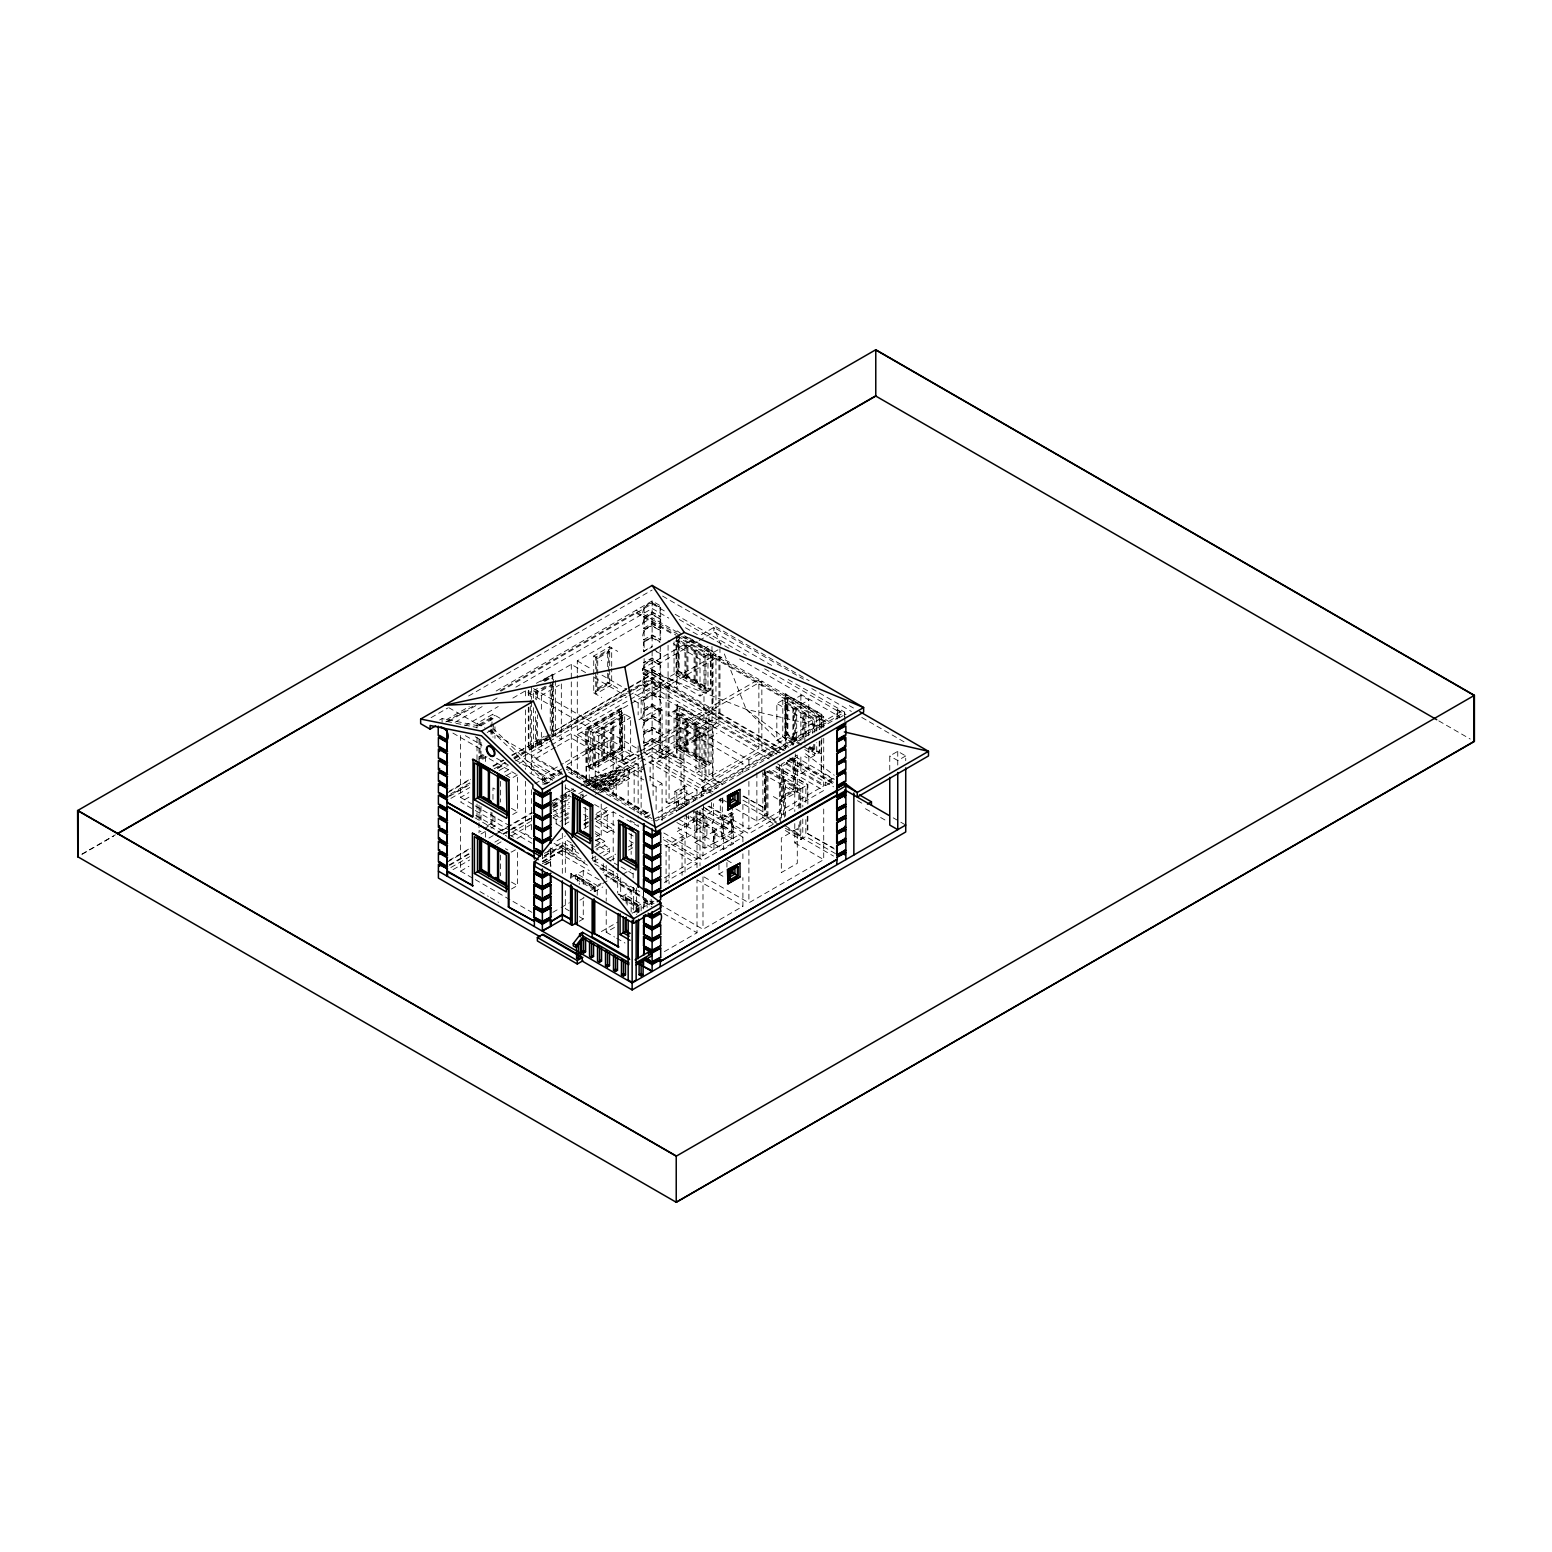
<?xml version="1.0" encoding="UTF-8"?>
<svg xmlns="http://www.w3.org/2000/svg" width="1552" height="1552" viewBox="0 0 1552 1552"><rect width="100%" height="100%" fill="white"/><g stroke="black" fill="none" stroke-linecap="round" stroke-linejoin="round"><path stroke-width="0.75" stroke-dasharray="5 3.75" d="M587.471 865.162L562.309 850.515L562.309 845.918L572.203 851.621L572.785 846.461M643.537 892.807L643.537 897.405L604.271 874.048M633.973 700.534L638.144 702.94L666.08 686.818L666.08 802.015L684.044 791.656L684.044 743.466L701.989 732.893L701.989 781.277L704.996 783.003L761.857 750.179L772.178 756.134M684.044 743.466L687.032 745.193L704.996 734.62M81.79 854.221L115.391 834.821M82.198 854.221L113.684 836.043M431.068 717.664L447.752 708.022M468.607 695.994L652.112 590.032M439.604 720.012L442.087 718.576L481.799 726.53M446.258 719.837L469.228 706.587M496.155 691.028L652.112 600.993L662.588 607.026M643.537 607.608L652.112 602.642L660.686 607.608L660.686 616.823L652.112 612.555C638.493 626.93 640.685 602.409 652.112 603.34L660.686 607.608M445.773 721.952L472.972 706.257M500.171 690.543L636.145 612.051L675.683 634.865M448.761 721.273L475.824 705.656M500.811 691.222L652.112 603.864L664.625 611.081M455.066 722.243L482.323 706.509M492.799 700.456L499.084 696.829M515.865 687.148L652.112 608.481L668.776 618.103M643.537 616.823L652.112 611.857L660.686 616.823M643.537 619.073L652.112 614.126L660.686 619.073L660.686 628.288L652.112 624.02C638.493 638.396 640.685 613.874 652.112 614.805L660.686 619.073M536.274 683.307L552.842 674.422L552.842 732.04L627.144 688.448M540.872 681.347L552.842 674.422M464.727 725.87L498.211 706.548M512.858 698.09L525.41 690.853L607.22 738.073L607.22 758.812M543.355 680.474L571.291 664.353L585.919 672.792M577.286 672.811L577.286 660.9L652.112 617.696L676.827 631.955M544.267 680.998L550.242 677.545L553.346 679.33L553.346 734.62M544.849 681.347L550.844 677.894M477.007 728.004L477.007 723.387L492.973 714.172L500.966 718.789M533.384 698.051L533.384 690.853L537.38 688.545M593.737 674.422L593.737 655.992L609.703 646.777L617.696 651.394M643.537 628.288L652.112 623.341L660.686 628.288M479.005 724.551L494.972 715.317M545.353 686.236L535.382 691.998L535.382 699.234M480.014 725.114L491.984 718.207L491.984 727.422M546.362 686.818L536.371 692.58L536.371 699.816M643.537 630.597L652.112 625.631L660.686 630.597L660.686 639.812L652.112 635.544C638.493 649.919 640.685 625.398 652.112 626.329L660.686 630.597M481.004 725.696L492.973 718.789L492.973 714.172M553.346 683.928L537.38 693.143L537.38 700.398M533.384 690.853L541.357 695.451L559.321 685.092M643.537 639.812L652.112 634.865L660.686 639.812M487.192 732.486L493.478 728.858L493.478 724.26M652.112 600.993L652.112 647.068L643.537 651.336L643.537 642.121L652.112 637.154L660.686 642.121M643.537 642.121L652.112 637.853L660.085 642.45M677.157 630.888L682.55 634.69M643.537 651.336L652.112 646.369M707.984 654.556L707.984 691.416L676.051 672.986L676.051 640.724L677.06 640.161L704.996 656.283L704.996 688.545L677.06 672.404M660.085 651.685L660.686 644.41M483.002 754.505L479.005 756.794L481.004 757.958L481.004 739.528M617.696 688.254L607.705 682.492L595.735 689.398L597.733 690.562L597.733 658.3L609.703 651.394L607.705 650.23L607.705 670.968M483.991 755.067L480.014 757.376L480.014 738.946M660.686 662.859L652.112 657.893L643.537 662.859L652.112 658.591L660.686 662.859L660.686 653.625L653.838 649.667M656.108 651.685L660.686 653.625M479.005 759.103L485 755.649M593.737 676.73L593.737 692.871L609.703 683.637L609.703 646.777M643.537 665.148L652.112 660.201L660.686 665.148L660.686 674.363L652.112 670.115C638.493 684.471 640.685 659.949 652.112 660.9L660.686 665.148M481.508 758.812L485.485 756.503L517.417 774.952L517.417 811.812L511.442 815.266M486.998 756.794L479.005 761.411L479.005 738.364M690.815 640.724L642.625 668.563L642.625 673.161L780.734 752.895M701.291 634.69L713.862 627.435L803.47 679.155M642.625 673.161L697.1 641.713M699.195 640.51L713.862 632.033L772.217 665.711M643.537 674.363L652.112 669.416L668.078 678.631L668.078 751.323L700.01 769.753L711.068 763.371L711.068 726.511L679.155 708.061L668.078 714.463L700.01 732.893L700.01 769.753M643.537 676.672L652.112 671.725L660.686 676.672L660.686 685.887L652.112 681.638C638.493 695.994 640.685 671.473 652.112 672.404L660.686 676.672M449.071 791.248L469.926 779.22M492.857 765.97L503.275 759.956M511.617 755.145L528.902 745.852M530.299 705.888L530.299 744.359L544.267 736.288M629.22 687.245L652.112 674.034M447.577 792.8L470.508 779.57M493.458 766.319L503.876 760.305M512.218 755.494L530.881 744.708M549.35 734.62L535.382 742.69L537.38 743.835L537.38 714.871M528.301 747.812L546.847 737.801M450.778 793.829L469.752 782.887M494.157 768.803L505.37 762.323M513.77 757.473L652.112 677.603L779.24 750.993M446.976 797.068L470.004 783.779M497.222 768.065L505.583 763.235M513.964 758.385L547.449 739.062M549.544 737.84L626.989 693.143M629.084 691.92L660.085 674.034M707.984 646.369L703.987 648.678L703.987 717.8L711.98 722.417L719.953 717.8L719.953 648.678M449.673 796.215L468.452 785.37M497.668 768.492L506.01 763.681M514.372 758.85L631.237 691.377M633.332 690.174L652.112 679.33L779.783 753.03M551.348 738.073L535.382 747.288L535.382 711.223M643.537 685.887L652.112 680.94L660.686 685.887M450.875 798.388L469.752 787.504M499.084 770.549L507.465 765.718M515.865 760.868L547.293 742.71M549.408 741.507L626.95 696.732M629.045 695.509L652.112 682.201L776.892 754.253M643.537 688.196L652.112 683.249L660.686 688.196L660.686 697.411L652.112 693.143C638.493 707.518 640.685 682.996 652.112 683.928L660.686 688.196M460.556 735.435L460.556 797.418L468.917 792.587M504.478 772.042L510.763 768.415M519.125 763.584L525.41 759.976L556.295 777.804M549.35 746.143L531.385 756.522L562.6 774.526M551.348 744.999L571.291 733.475L638.144 772.062L644.138 768.609L577.286 730.022L577.286 675.198M577.286 730.022L652.112 686.818L715.957 723.678L715.957 654.556L685.072 636.708M668.078 645.341L668.078 677.603L679.155 671.201L711.068 689.631L711.068 652.771L700.01 659.173L668.078 640.724M684.529 635.835L713.066 651.627L713.066 709.225M660.085 683.249L668.078 678.631M717.955 649.842L711.98 653.295L679.155 634.341M657.602 685.383L647.63 691.125L642.14 687.963M622.177 708.119L586.268 728.858L586.268 781.859L585.667 728.509L621.576 707.79L622.177 761.12L621.576 707.79M468.917 797.185L460.556 802.015L473.147 809.29M506.573 775.457L512.858 771.829M555.325 747.288L531.385 761.12L556.353 775.534M557.323 746.143L571.291 738.073L643.692 779.88M577.286 777.533L577.286 734.62L715.957 654.556M587.665 729.673L619.578 711.243L630.655 717.625L630.655 754.505L598.742 772.935L587.665 766.533L587.665 729.673L598.742 736.055L630.655 717.625M643.537 697.411L652.112 692.464L660.686 697.411M683.035 762.265L680.048 764.011L680.048 715.608L683.035 713.881L683.035 762.265L669.067 754.214L669.067 685.092L718.964 656.283L758.87 679.33L758.87 748.452L708.973 777.242L699.001 771.48L696.014 773.226L696.014 724.823L699.001 723.096L699.001 771.48M644.138 700.068L652.112 695.451C663.538 694.52 665.73 719.042 652.112 704.666C636.281 723.465 645.981 682.22 644.138 709.283M517.417 774.952L511.442 778.406L505.448 774.952M718.964 658.591L721.447 657.156M561.32 683.928L561.32 739.237L550.844 733.184L652.112 674.713L677.157 688.487L677.157 635.68M643.537 708.934L652.112 703.987L662.083 709.846L662.083 758.249L659.096 756.522L659.096 708.119L635.35 721.835M643.537 711.243L652.112 706.276L660.686 711.243L660.686 720.458L652.112 716.19C638.493 730.565 640.685 706.044 652.112 706.975L660.686 711.243M515.089 759.782L542.366 775.515L563.279 763.448M565.374 762.226L607.22 738.073M567.353 764.554L610.208 739.8L639.133 756.503M643.537 720.458L662.083 709.846M534.877 783.741L544.849 777.979L493.478 728.858M542.366 780.132L563.822 767.736M543.258 780.656L560.02 770.975M643.537 722.766L652.112 717.8L660.686 722.766L660.686 731.981L652.112 727.713C638.493 742.089 640.685 717.567 652.112 718.498L660.686 722.766M677.157 704.608L677.157 757.609L660.085 748.452L676.556 757.958L677.157 704.608L713.066 725.347L713.066 778.347L723.251 784.226M703.987 689.127L705.985 687.963L678.049 671.841L678.049 639.579L705.985 655.701L705.985 692.58L674.053 674.15L674.053 641.888M542.366 783.003L564.365 770.316M562.309 773.226L542.366 784.73L542.366 775.515M544.364 784.323L550.941 781.199L545.8 784.167M668.078 677.603L700.01 696.033L711.068 689.631M643.537 731.981L652.112 727.015L660.686 731.981M587.665 766.533L619.578 748.103L630.655 754.505M660.085 752.371L668.078 747.754L652.112 738.539L643.537 743.505L643.537 734.271L652.112 729.324L660.686 734.271L660.686 743.505L652.112 739.237L644.138 743.835M486.998 825.916L490.975 823.627L494.972 825.916L490.975 828.225M483.991 828.807L491.984 824.19L491.984 812.685M677.06 719.643L685.033 715.045M481.004 833.987L488.977 829.389M660.686 734.271L652.112 730.022L643.537 734.271M643.537 745.794L652.112 740.847L660.686 745.794L660.085 753.05L652.112 748.452L644.138 753.05M644.313 745.464L705.985 709.846L705.985 778.968L701.989 781.277M669.067 685.092L708.973 708.119L758.87 679.33M644.138 746.143L652.112 741.546L660.686 745.794M583.261 781.859L591.254 777.242L596.046 780.016L596.046 775.864L600.837 778.638L600.837 774.487L605.61 777.242L605.61 773.109L610.402 775.864L610.402 771.713L615.193 774.487L615.193 770.335L619.985 773.109L619.985 768.958L624.777 771.713L624.777 768.027L629.569 770.801L609.606 782.324L604.814 779.55L604.814 783.236L600.023 780.481L600.023 784.614L595.25 781.859M449.052 860.39L469.752 848.44M498.735 831.697L531.851 812.588M552.551 800.638L562.891 794.663M564.967 793.46L573.251 788.688M584.076 782.771L596.046 775.864M621.576 760.771L637.542 751.556M447.577 861.923L470.353 848.789M488.977 838.022L493.109 835.636M495.185 834.433L505.545 828.458M507.601 827.274L532.452 812.938M553.152 800.987L559.36 797.398M561.417 796.195L573.852 789.037M622.177 761.12L642.14 749.597M641.131 750.761L681.037 727.713L742.904 763.429L742.904 772.954M687.032 745.193L687.032 724.26L761.857 681.056L823.724 716.772L823.724 728.683M548.554 804.673L558.526 798.911M560.524 797.747L566.499 794.294L571.291 797.068M580.875 786.01L600.837 774.487M551.348 804.44L559.321 799.823M561.32 798.679L569.293 794.061M575.288 790.608L571.291 792.917L571.291 788.765L576.083 791.539M585.667 784.614L605.61 773.109M449.052 864.988L469.752 853.037M502.867 833.928L532.375 816.895M552.551 805.236L569.099 795.691M585.667 786.127L711.98 713.202M449.653 865.337L470.353 853.387M503.469 834.278L509.677 830.689M511.753 829.486L532.452 817.535M553.152 805.585L563.492 799.61M586.268 786.476L637.93 756.639M552.531 806.516L562.522 800.754M588.848 785.545L615.193 770.335M553.346 807.428L559.321 803.975M561.32 802.83L569.293 798.213M591.642 785.312L619.985 768.958M450.875 867.51L469.752 856.626M494.894 842.096L499.084 839.671M511.675 832.415L530.532 821.532M553.598 808.204L561.979 803.373M564.074 802.151L568.265 799.746M578.741 793.693L582.931 791.268M593.427 785.215L643.731 756.173M645.826 754.951L652.112 751.323L716.83 788.688M590.458 787.388L610.402 775.864M604.814 779.55L624.777 768.027M592.845 787.388L615.193 774.487M593.64 787.853L629.569 767.115L629.569 778.638L609.606 790.162L604.814 787.388L604.814 791.539L624.777 780.016L624.777 775.864L629.569 778.638M453.029 869.624L469.732 859.963M496.873 844.288L501.044 841.882M511.5 835.849L532.375 823.802M553.269 811.735L569.293 802.365M595.037 787.621L711.98 720.109L773.924 755.882M560.117 809.038L568.11 804.44M592.457 790.375L624.777 771.713M586.869 794.993L580.875 798.446L580.875 794.294L585.667 797.068M595.25 790.162L615.193 778.638L619.985 781.393L619.985 777.242L624.777 780.016M677.157 743.777L678.554 745.29M553.346 815.731L559.321 812.278M561.32 811.114L569.293 806.516M597.636 790.162L629.569 771.713M560.117 813.19L568.11 808.592M600.43 789.929L624.777 775.864M460.556 818.699L460.556 871.138L468.917 866.307M517.029 838.526L525.41 833.696L531.579 837.265M553.346 817.574L559.321 814.121M561.32 812.957L569.293 808.359M600.139 790.55L639.637 767.755M641.713 766.552L652.112 760.538L708.682 793.208M659.096 756.522L715.957 723.678M595.25 794.294L615.193 782.771L615.193 778.638M600.023 792.917L619.985 781.393M662.083 758.249L666.08 755.94M669.067 754.214L718.964 725.405L758.87 748.452M552.939 817.807L556.14 819.65L562.115 816.197M564.113 815.033L568.11 812.724M666.08 802.015L669.067 803.742L669.067 755.358L653.101 764.573L653.101 796.021M564.909 815.964L568.905 813.655M556.14 819.65L556.14 823.802L562.115 820.329M564.113 819.184L568.11 816.876M564.909 820.116L568.905 817.807M515.419 849.836L511.442 852.126L505.448 848.672M708.973 738.073L716.966 733.475M785.312 749.306L785.312 694.016L821.823 714.405L821.823 726.414M564.909 824.248L568.905 821.959M788.804 747.288L776.834 740.382L776.834 703.522L787.892 697.12L819.825 715.55L819.825 729.382M584.037 820.581L588.208 818.176M596.531 813.364L606.948 807.35M808.747 735.784L808.844 700.01L800.871 695.393L792.897 700.01L792.897 745.29M583.63 824.267L587.704 821.92M595.832 817.225L610.091 808.999M584.464 824.015L588.46 821.726M557.013 840.796L565.374 835.965M584.212 825.101L592.573 820.271M594.668 819.049L607.22 811.812L607.22 832.551L613.195 829.098L595.25 818.719M584.056 828.632L588.46 825.858M596.55 821.435L613.195 811.812L641.131 827.934M651.976 784.652L656.108 787.039L662.083 783.585L662.083 821.726M548.341 850.399L562.309 842.348L576.937 850.787M800.871 704.608L808.844 700.01M544.364 853.29L550.941 850.166L550.941 859.401L544.073 863.358M547.507 852.164L550.941 850.166M544.364 855.598L562.309 845.219L572.785 851.272M544.364 856.277L562.309 845.918M542.366 858.469L562.309 846.946L579.032 856.588M542.366 861.341L562.309 849.836L587.49 864.367M562.309 850.515L542.366 862.039L542.366 855.133M542.793 861.903L562.309 850.632M542.366 863.649L550.941 859.401M544.364 864.813L550.339 861.341L550.941 866.307M545.8 864.658L550.941 861.69M596.046 836.703L600.023 834.394L600.023 838.546L604.814 841.3L604.814 845.452L596.841 850.069M674.868 791.404L684.839 785.642L686.838 786.806L686.838 805.236L676.866 810.998L674.868 809.834L674.868 791.404L676.866 792.568L686.838 786.806M511.442 889.005L517.417 885.552L517.417 850.981M595.25 840.621L601.225 837.149L601.225 800.289M708.973 774.952L716.966 770.335M596.046 840.835L600.023 838.546M644.138 814.684L650.113 811.23M776.834 740.382L787.892 733.999L799.881 740.905M819.825 715.55L808.747 721.952L776.834 703.522M785.312 694.016L821.823 714.405M596.046 844.986L600.023 842.678L600.023 846.829L609.606 852.358L609.606 848.226L604.814 845.452M645.128 817.574L649.124 815.266M669.067 803.742L681.037 796.836L691.358 802.791M594.843 847.062L604.814 841.3M658.242 812.317L697.003 789.929L697.003 799.455M643.207 751.944L702.998 786.457L742.904 763.429M687.032 724.26L748.898 759.976L823.724 716.772M686.624 805.352L678.651 800.754L676.653 801.899L684.626 806.516M701.504 796.758L701.504 787.543L703.502 786.398L713.474 792.16M596.046 849.138L600.023 846.829M836.877 719.216L837.479 709.671L846.053 714.618M654.187 819.243L839.69 712.155L839.69 716.772L660.454 820.251M658.203 817.982L825.509 721.37L677.778 636.068M844.676 716.908L844.676 712.155L656.108 821.027L566.305 769.191M591.642 858.586L597.636 855.133M599.635 853.969L609.606 848.226M796.68 740.323L794.682 741.487L794.682 709.225L796.68 708.061L796.68 740.323L786.806 734.62L786.806 702.358L784.808 703.522L812.744 719.643L812.744 733.475M678.049 809.678L696.014 799.319M838.875 718.072L844.851 714.618L844.851 721.525M570.593 878.335L571.194 873.388L594.746 886.987L594.746 891.585M593.64 861.573L601.633 856.976M603.631 855.812L609.606 852.358M599.227 879.79L583.261 870.575L572.203 876.958L592.146 888.481L601.225 883.243M607.395 858.954L615.717 854.143M628.211 846.926L632.382 844.521M610.305 860.72L614.379 858.372M628.657 850.108L632.75 847.761M722.941 797.98L718.964 800.289L722.941 802.597M786.301 762.556L794.294 757.958L794.294 790.201L782.305 797.127L782.305 764.864M731.923 838.487L696.014 817.749L678.049 828.108L713.959 848.847L731.923 838.487L731.923 820.057L707.984 806.225M711.476 802.52L711.476 811.735L676.653 831.853L686.624 837.614L696.596 831.853L696.596 820.329M694.947 812.472L704.918 818.234L706.917 817.089L706.917 835.519L696.926 829.757L696.926 811.327L706.917 817.089M819.825 740.905L819.825 752.429L808.747 758.812L804.77 756.503M792.897 757.201L792.897 769.132L800.871 764.515M685.033 872.185L685.033 838.313L682.046 836.586L666.08 845.801L666.08 884.504M552.784 912.363L559.03 908.754M561.106 907.551L569.448 902.74M590.284 890.712L600.702 884.698M602.777 883.495L613.195 877.481L636.145 890.732L633.158 892.458L633.158 887.608M696.926 829.757L704.918 825.14M722.281 815.595L712.31 821.357L712.31 832.881L722.281 838.623L722.281 797.165M622.682 874.319L630.655 869.702M685.033 838.313L669.067 847.528L669.067 883.806M732.272 805.216L732.272 832.881L693.531 810.59L693.531 822.114L703.502 827.876L713.474 822.114L713.474 803.684M579.885 900.16L584.056 897.774M594.455 891.76L602.797 886.949M721.602 836.722L721.602 818.292L731.593 812.53L733.572 813.675L733.572 843.628L723.601 849.39L713.629 843.628L713.629 832.105L721.602 836.722L731.593 830.96L731.593 812.53M792.897 769.132L800.871 773.73L808.844 769.132L808.844 747.676M721.602 818.292L723.601 819.437L733.572 813.675M731.923 820.057L713.959 830.417L713.959 848.847M694.947 842.426L714.89 830.902L714.89 842.426L704.918 848.187L694.947 842.426L694.83 812.142M712.31 832.881L730.274 822.502L730.274 813.287M821.221 740.091L821.221 772.353L821.823 738.403M779.317 799.998L795.284 790.783L795.284 753.923M742.981 796.312L765.951 808.883L765.951 772.586M762.866 773.788L794.779 792.218L805.857 785.836L805.857 805.139M775.825 766.882L807.855 784.672L807.855 804.033M781.316 801.162L797.282 791.947L797.282 755.067L781.316 764.282L781.374 819.049M579.284 921.248L583.261 918.959L583.261 897.172M713.629 843.628L732.272 832.881M735.92 808.941L756.872 821.027L767.949 814.625L767.949 771.189M664.353 877.889L742.904 832.551L742.904 803.936M709.148 806.148L748.898 829.098L823.724 785.894L823.724 738.209M825.548 785.681L831.542 782.227L831.542 778.774L825.548 782.227L825.548 785.681L786.321 763.021M664.353 882.506L697.003 863.649L663.635 844.385M742.904 841.921L742.904 837.149L702.998 860.196L663.364 837.304M889.762 770.238L889.762 755.94L897.754 751.323L905.728 755.94L905.728 760.713M768.822 826.809L775.069 823.2M643.537 890.499L643.537 899.714L652.112 903.982M643.537 908.929L644.138 901.673L652.112 906.271M631.16 912.033L631.16 891.294L620.082 897.696L636.048 906.911L647.126 900.529L647.126 907.435M632.149 913.197L636.145 910.888L632.149 908.58M601.361 931.549L617.696 922.121M653.916 901.208L633.662 912.906L633.662 886.289M905.728 755.94L897.754 760.538L889.762 755.94M606.211 910.752L606.211 932.209L614.476 927.436M718.964 864.813L718.964 874.028L722.941 871.72M807.253 816.468L807.253 833.405L833.366 847.799M794.779 823.608L794.779 842.911L805.857 836.528L837.285 854.667M785.254 830.495L800.813 839.496L802.811 838.332L802.772 818.99M664.353 951.628L697.003 932.771L697.003 880.333M659.193 904.021L702.998 929.318L742.904 906.271L742.904 877.675M704.084 876.958L748.898 902.818L823.724 859.614L823.724 807.176M446.607 721.408L453.611 722.825M455.958 723.29L476.968 727.5M784.555 750.489L642.625 668.563L746.143 709.303L825.625 727.616M1438.82 720.904L1470.21 739.024M662.588 596.084L809.174 680.727M849.313 705.617L853.464 708.022M811.793 688.564L851.388 711.437M861.806 717.451L905.553 742.71M675.139 614.282L746.299 655.371M788.164 679.524L844.676 712.155M836.877 710.001L844.851 714.618M679.213 619.5L729.227 648.387M764.651 668.834L839.69 712.155M685.46 627.726L697.954 634.943M739.644 659.018L839.69 716.772M689.127 637.794L713.066 651.627M636.145 610.208L828.71 721.37M636.145 613.079L673.665 634.749M675.741 635.951L823.724 721.37M676.051 640.724L703.987 656.865M809.853 746.667L819.825 752.429M785.312 733.184L799.28 741.255M809.252 747.016L821.221 753.923M809.407 747.676L814.742 750.761L812.744 751.905L812.744 744.999M801.821 744.436L785.797 735.202L785.797 702.94L813.733 719.061L813.733 730.585M808.417 748.258L813.733 751.323L813.733 744.417M800.813 745.018L784.808 735.784L784.808 698.904M803.858 746.784L816.74 754.214L816.74 742.69M792.781 742.69L782.809 736.928L782.809 700.068L814.742 718.498L814.742 732.311M804.77 749.597L814.742 755.358L814.742 743.835M794.993 756.522L834.413 779.279M783.236 750.411L712.465 709.574L712.465 651.956M821.221 772.353L834.898 780.249M791.753 758.21L833.424 782.286M789.619 758.016L834.898 784.167M893.234 817.846L905.728 825.063M790.259 759.083L834.2 784.458M787.368 760.286L833.521 786.825M857.48 800.657L863.455 804.111M865.453 808.728L885.591 820.348M786.612 764.457L823.724 785.894M593.737 655.992L601.73 660.609M676.556 704.957L712.465 725.696L712.465 778.697L722.65 784.555M652.112 691.416L769.171 759.006M777.571 763.856L783.857 767.483M785.952 768.706L823.724 790.492L748.898 833.696L704.084 807.835M652.112 694.772L660.686 699.719M776.427 766.533L807.855 784.672M775.922 768.55L805.857 785.836M705.985 729.44L674.053 711.01L674.053 747.87L705.985 766.3M677.06 713.881L704.996 730.022L704.996 783.003M772.838 770.335L802.811 787.64M768.958 770.413L800.813 788.804L800.813 808.107M577.286 660.9L591.7 669.222M602.001 675.159L626.717 689.437M634.962 694.19L641.131 697.76L641.131 718.498L644.138 720.225M768.764 771.441L780.365 778.134L780.365 824.228M766.96 771.557L779.376 778.716L783.353 776.407L783.353 817.885M789.289 787.33L800.366 793.732M594.28 677.623L625.611 695.703M652.112 715.491L660.686 720.458M593.737 692.871L601.73 697.469M773.342 796.545L784.4 802.947M711.068 763.371L679.155 744.941L679.155 708.061M677.06 746.143L704.996 762.265M743.583 795.963L765.951 808.883M807.253 833.405L836.683 850.399M669.067 755.358L666.08 753.632L650.113 762.847L650.113 784.614M652.112 747.754L720.012 786.961M742.923 800.172L767.949 814.625M775.166 820.077L766.901 815.304L766.901 771.519M785.351 825.955L800.813 834.879L798.834 836.024L798.834 822.211M764.903 815.304L776.504 821.997M788.222 828.768L799.823 835.461L799.823 830.844M743.971 804.363L779.376 824.791M785.293 828.225L833.521 856.064M773.168 823.53L762.905 817.594L762.905 769.326M533.481 688.603L638.144 749.015M701.504 787.543L711.476 793.305M722.281 799.455L728.276 802.927M719.158 799.261L723.348 801.666M794.779 842.911L823.724 859.614M641.209 757.706L697.003 789.929M684.044 791.656L696.596 798.892M730.274 822.502L720.303 816.74L720.303 798.31M703.502 807.137L711.476 811.735M577.286 734.62L641.403 771.635M649.687 776.427L662.083 783.585M701.659 808.747L742.904 832.551M742.904 837.149L697.003 810.668L697.003 867.859M723.601 826.362L733.572 832.105M690.019 816.585L714.89 830.902M684.839 815.595L694.83 821.357M723.601 837.867L733.572 843.628M678.651 819.184L688.622 824.946L688.622 815.731M615.193 782.771L610.402 780.016L610.402 784.167L605.61 781.393L605.61 785.545L600.837 782.771L600.837 786.922L596.046 784.167L596.046 788.319M686.624 826.091L696.596 831.853M704.918 836.664L714.89 842.426M676.866 822.521L684.839 827.119L684.839 817.904M492.973 718.789L490.975 717.625L490.975 726.84M530.299 744.359L541.357 750.761L541.357 729.11M566.616 766.125L650.152 814.354M567.372 766.921L650.055 814.645M571.291 769.87L591.254 781.393L591.254 777.242M566.305 767.348L649.842 815.576M726.937 860.196L732.932 863.649M568.575 772.217L652.112 820.445M477.007 723.387L485 728.004M448.78 707.673L480.266 725.851M488.667 730.682L562.115 773.09M663.81 832.978L702.998 855.598L702.998 807.913M630.248 820.504L638.59 825.315M663.635 839.768L697.003 859.051M718.964 874.028L722.941 876.317M552.667 780.326L525.41 764.573L525.41 769.346M565.258 787.582L571.563 791.229M594.629 804.537L607.22 811.812M475.242 736.773L481.527 740.401M465.387 735.687L482.032 745.29M529.892 772.915L544.849 781.568L544.849 777.979M583.494 807.331L587.626 809.717M595.91 814.49L614.514 825.237M628.987 833.599L633.138 835.985M452.912 733.087L482.032 749.907M496.601 758.307L509.075 765.524M583.707 814.373L587.839 816.759M596.123 821.532L614.728 832.279M629.22 840.641L633.352 843.027M697.003 879.79L742.904 906.271M595.25 825.645L607.22 832.551M595.25 831.62L600.023 834.394M595.25 833.696L601.225 837.149M552.939 809.504L556.14 811.347L556.14 815.498L559.321 817.341M595.25 839.923L600.023 842.678M556.14 823.802L560.912 826.556M494.972 789.056L492.973 787.912L492.973 799.435M606.638 858.722L619.054 865.88M621.11 867.064L633.507 874.222M511.442 808.359L517.417 811.812M571.291 842.911L565.316 839.457L565.316 875.212M570.496 844.521L575.288 847.295L575.288 851.447L580.079 854.201M593.64 860.429L616.61 873.679M594.746 863.94L618.685 877.772L598.141 866.598M599.906 868.654L639.579 891.566M554.045 843.318L584.949 861.166M604.252 874.843L654.595 903.904M647.126 900.529L613.195 880.935L613.195 865.376M643.537 899.714L652.112 904.661L652.112 899.112M550.126 847.974L589.256 870.575M663.635 913.507L697.003 932.771M643.537 902.022L652.112 906.969M460.556 797.418L473.147 804.673M475.242 805.895L510.899 826.479M512.994 827.682L531.87 838.584M475.242 810.493L510.899 831.077M512.994 832.299L531.87 843.202M618.685 893.894L638.648 905.417L638.648 912.324M618.084 894.243L638.144 905.708L638.144 912.615M475.785 815.421L507 833.443M509.075 834.646L515.322 838.255M475.009 817.865L506.941 836.295M570.593 873.737L594.144 887.337L594.144 891.934M593.252 887.841L577.286 878.626L579.284 877.481L579.284 884.388M479.005 830.533L481.004 831.678M569.293 910.888L565.316 908.58L565.316 889.509M579.284 916.65L583.261 918.959M606.211 932.209L614.553 937.02M616.648 938.223L624.99 943.034M511.442 882.079L517.417 885.552M460.556 871.138L473.147 878.413M475.242 879.615L510.899 900.218M512.994 901.421L531.87 912.324M479.956 891.566L488.279 896.358M490.354 897.56L498.677 902.372M724.338 653.974L746.143 709.303L794.042 745.154M805.527 753.748L834.258 775.263M490.975 730.294L542.366 779.414M746.143 709.303L784.885 746.745M720.846 645.128L713.862 627.435L713.862 632.033M897.754 751.323L897.754 765.621M837.479 709.671L837.479 718.886M821.221 714.754L821.221 728.567M819.223 715.899L819.223 729.731M819.223 741.255L819.223 752.759M816.74 717.334L816.74 731.167M807.855 816.139L807.855 833.075M807.253 785.021L807.253 801.957M805.857 736.405L805.857 713.377L803.858 714.521L803.858 737.569M805.857 819.631L805.857 836.528M804.867 742.748L804.867 712.795L802.869 713.939L802.869 739.295M802.772 787.621L802.811 806.962M800.871 695.393L800.871 740.692M800.871 757.046L800.871 773.73M800.813 820.174L800.813 839.496M799.823 807.816L799.823 789.367L784.361 780.443L784.361 817.303M799.823 821.629L799.823 828.535M798.834 808.379L798.834 789.949L783.353 781.025L785.351 779.861L785.351 816.74M794.779 792.218L794.779 811.541M787.892 697.12L787.892 733.999M787.31 697.469L787.31 734.329M785.913 693.666L785.913 746.473M779.317 765.446L779.376 820.193M765.349 772.935L765.349 809.213M764.903 770.374L764.903 816.449L764.845 768.143M761.857 681.056L761.857 750.179M756.872 772.76L756.872 821.027M748.898 759.976L748.898 769.501M748.898 781.413L748.898 829.098M748.898 850.38L748.898 902.818M742.904 853.833L742.904 858.605M726.937 862.505L726.937 867.102M723.601 819.437L723.601 849.39M718.964 656.283L718.964 725.405M711.98 646.447L711.98 722.417M710.486 653.12L710.486 689.98L678.554 671.55L678.554 639.288M708.973 708.119L708.973 777.242M704.918 818.234L704.918 848.187M703.502 786.398L703.502 795.613M703.502 804.828L703.502 827.876M702.998 786.457L702.998 796.001M702.998 876.88L702.998 929.318M700.01 659.173L700.01 696.033M700.01 810.241L700.01 865.841M696.014 813.132L696.014 817.749M686.624 814.567L686.624 837.614M684.839 785.642L684.839 804.091M682.046 836.586L682.046 875.289M681.037 727.713L681.037 796.836M679.155 636.65L679.155 671.201M678.651 800.754L678.651 809.969M676.866 792.568L676.653 811.114M676.556 636.029L676.556 688.836M660.085 607.938L660.085 617.153M660.085 619.423L660.085 628.638M660.085 630.946L660.085 640.161M660.085 653.974L660.085 663.189M660.085 665.498L660.085 753.05M656.108 787.039L656.108 813.267M652.112 650.986L652.112 760.538M651.122 899.132L651.122 906.271M644.138 607.938L644.138 617.153M644.138 619.423L644.138 628.638M644.138 630.946L644.138 640.161M644.138 642.45L644.138 651.685M644.138 658.591L644.138 663.189M644.138 665.498L644.138 674.713M644.138 677.021L644.138 686.236M644.138 688.545L644.138 697.76M644.138 711.592L644.138 754.097M644.138 901.673L644.138 908.58M641.131 767.445L641.131 815.11M641.131 910.888L641.131 903.982L625.165 894.767L625.165 903.982M639.133 912.033L639.133 905.126L623.186 895.911L623.186 900.529M638.144 702.94L638.144 714.851M638.144 745.852L638.144 818.156M638.047 905.767L638.047 912.983M637.154 913.197L637.154 906.271L625.165 899.365L627.163 898.22L627.163 905.126M636.65 888.016L636.65 914.632M636.048 906.911L636.048 913.818M634.147 810.998L634.147 767.464L628.172 770.917L628.172 807.195M633.158 873.097L633.158 877.947M631.16 833.696L631.16 854.434M626.174 898.783L626.174 903.4M620.684 877.889L620.684 897.231M619.578 711.243L619.578 748.103M617.696 873.737L617.696 893.098M616.202 798.213L616.202 757.085L610.208 760.538L610.208 739.8M613.195 755.358L613.195 798.911M613.195 811.812L613.195 864.251M611.701 666.371L611.701 647.941L595.735 657.156L595.735 694.016L611.701 684.801L611.701 668.66M609.606 782.324L609.606 790.162M608.714 671.55L608.714 650.812L596.744 657.718L596.744 673.859M608.714 673.859L608.714 683.074L596.744 689.98L596.744 676.148M607.705 673.277L607.705 682.492M606.211 865.453L606.211 879.771M606.211 889.296L606.211 901.208M603.224 863.649L603.224 872.864M598.742 736.055L598.742 772.935M597.229 895.213L597.229 885.552L577.286 874.028L577.286 883.709M595.25 744.999L595.25 788.532M595.25 857.441L595.25 862.272M595.25 891.527L595.25 886.696L575.288 875.173L575.288 880.003M592.748 855.598L592.748 860.39M589.256 748.452L589.256 784.73M585.667 813.655L585.667 817.807M585.667 821.959L585.667 826.091M585.259 807.195L585.259 827.934M583.261 870.575L583.261 885.086M582.97 794.003L582.97 798.62M572.203 844.424L572.203 851.621M571.291 664.353L571.291 774.021M571.194 873.388L571.194 878.005M566.499 794.294L566.499 798.446M565.316 784.788L565.316 825.315M562.309 833.327L562.309 873.718M555.325 680.474L555.325 735.784M552.24 674.092L552.337 734.057L536.371 743.272L536.371 716.714M551.348 685.189L551.348 733.475M550.242 682.356L550.242 730.429M550.339 849.836L550.339 859.051M550.339 861.341L550.339 870.575M541.357 695.451L541.357 712.29M533.384 707.673L533.384 746.143M531.385 687.381L531.385 699.312M531.385 701.698L531.385 773.032M531.385 789.716L531.385 830.242M530.299 691.455L530.299 703.483M528.902 690.659L528.902 697.857M528.902 707.46L528.902 748.161M528.301 690.31L528.301 697.508M528.301 707.111L528.301 745.503M525.41 690.853L525.41 697.993M525.41 709.904L525.41 759.976M525.41 781.257L525.41 833.696M500.559 781.335L500.559 802.074M500.559 855.074L500.559 875.813M494.972 726.84L494.972 738.364M494.972 816.701L494.972 825.916M492.973 728.004L492.973 737.219M492.973 815.557L492.973 824.772M491.984 729.731L491.984 734.329M490.975 729.149L490.975 736.055M490.975 812.103L490.975 823.627M485.485 756.503L485.485 763.429M485.485 832.551L485.485 837.149M481.004 806.342L481.004 820.174M480.014 808.068L480.014 819.592M479.005 805.178L479.005 832.842M477.007 737.219L477.007 760.247M477.007 804.033L477.007 820.174M442.087 718.576L442.087 722.243M686.935 644.701L684.936 645.865L684.936 678.108L686.935 676.963L686.935 644.701M687.924 645.283L685.926 646.427L685.926 678.69L687.924 677.545L687.924 645.283M696.111 649.997L694.113 651.161L694.113 683.423L696.111 682.259L696.111 649.997M697.1 650.579L695.121 651.724L695.121 683.986L697.1 682.841L697.1 650.579M620.179 711.592L588.266 730.022L588.266 766.882L620.179 748.452L620.179 711.592M622.682 713.028L590.749 731.458L590.749 768.318L622.682 749.888L622.682 713.028M624.68 714.172L592.748 732.602L592.748 769.482L624.68 751.032L624.68 714.172M621.673 717.063L593.737 733.184L593.737 765.446L621.673 749.306L621.673 717.063M622.682 717.625L594.746 733.766L594.746 766.009L592.748 764.864L620.684 748.743L620.684 716.481L622.682 717.625M678.049 713.319L676.051 714.463L703.987 730.585L703.987 762.847L705.985 761.702L678.049 745.561L678.049 713.319M686.935 718.44L684.936 719.585L684.936 751.847L686.935 750.702L686.935 718.44M687.924 719.022L685.926 720.167L685.926 752.429L687.924 751.265L687.924 719.022M696.111 723.736L694.113 724.881L694.113 757.143L696.111 755.999L696.111 723.736M697.1 724.318L695.121 725.463L695.121 757.725L697.1 756.581L697.1 724.318M795.691 707.499L793.693 708.643L793.693 740.905L795.691 739.741L795.691 707.499M795.284 758.521L783.314 765.446L783.314 797.689L781.316 796.545L793.285 789.638L793.285 757.376L795.284 758.521M797.282 828.807L781.316 838.022L781.316 872.573L797.282 863.358L797.282 828.807M707.984 728.295L676.051 709.846L676.051 746.725L707.984 765.155L707.984 728.295M613.797 722.766L611.798 721.602L611.798 753.865L613.797 755.009L613.797 722.766M612.807 723.329L610.809 722.184L610.809 754.447L612.807 755.591L612.807 723.329M604.62 728.063L602.622 726.899L602.622 759.161L604.62 760.325L604.62 728.063M603.631 728.625L601.633 727.481L601.633 759.743L603.631 760.887L603.631 728.625"/><path stroke-width="1.5" d="M447.577 875.755L447.577 871.138L473.03 885.823L446.976 871.487M446.976 809.271L446.976 800.056L438.401 795.109L438.401 804.324L446.976 809.271L447.577 806.633L538.214 859.653M508.338 906.911L534.373 921.248L508.338 906.911L508.338 853.91L472.429 833.191L472.429 886.173M508.94 906.562L508.94 853.581L472.429 833.191M542.366 930.482L550.941 926.214L550.941 921.597L562.309 915.04L571.194 919.463L571.194 884.912M576.258 947.593L576.258 945.284L583.242 936.186L583.242 938.494L576.258 947.593L573.27 945.866L573.27 943.558L580.254 934.459L580.254 936.768L579.536 934.032L582.524 932.306L629.705 959.543M534.974 861.806L562.309 827.585L660.9 902.934L660.9 907.551L633.546 923.324L534.974 866.423L534.974 861.806L633.546 918.726L660.9 902.934M77.794 856.762L77.6 810.571L875.774 349.743L1474.4 695.354L1474.4 741.429L676.226 1202.257L77.6 856.646M117.409 833.657L875.774 395.818M117.894 833.618L875.774 396.051L1436.725 719.682M430.117 729.149L420.65 723.678L420.65 719.061L652.112 585.434L863.63 707.557L863.63 712.155L656.108 831.969L566.305 780.132L542.366 793.945L532.879 788.474L532.879 784.885L481.508 735.784L430.117 725.482L430.117 729.149L435.802 725.87M439.934 727.131C451.244 727.151 451.322 750.198 438.227 735.357L438.227 726.142M446.976 742.457L446.976 751.672L438.401 746.725L438.401 737.51L446.976 742.457L446.976 751.672M420.65 719.061L481.508 731.167L533.384 701.213L566.305 775.515L566.305 780.132M446.976 753.981L446.976 763.196L438.401 758.249L438.401 749.015L446.976 753.981L446.976 763.196M446.976 765.505L446.976 774.72L438.401 769.753L438.401 760.538L446.976 765.505L446.976 774.72M533.384 701.213L444.59 705.248L624.796 666.797L684.316 632.44L863.63 707.557L656.108 827.371L566.305 775.515L542.366 789.347L542.366 793.945M472.429 817.05L446.976 802.365L473.03 816.701L473.03 759.103L508.94 779.841L508.94 837.44L534.004 851.912M446.976 777.028L446.976 786.243L438.401 781.277L438.401 772.062L446.976 777.028L446.976 786.243M446.976 788.532L446.976 797.747L438.401 792.8L438.401 783.585L446.976 788.532L446.976 797.747M446.976 800.056L447.577 802.015M446.976 811.58L446.976 820.795L438.401 815.848L438.401 806.633L446.976 811.58L446.976 820.795M506.941 817.865L506.34 781.335L474.427 762.905L474.427 799.765L481.508 795.691L481.508 765.737M472.429 759.452L508.94 779.841M446.976 823.103L446.976 832.318L438.401 827.371L438.401 818.156L446.976 823.103L446.976 832.318M489.384 801.375L488.395 801.957L488.395 769.695L481.275 765.602M491.383 801.375L489.384 802.539L489.384 770.277M446.976 834.627L446.976 843.842L438.401 838.875L438.401 829.66L446.976 834.627L446.976 843.842M498.561 806.691L497.571 807.253L497.571 775.011L498.561 775.573L498.561 807.835L500.559 806.691L504.109 808.728M534.373 790.084L542.366 795.381L550.339 790.084M533.791 792.568L542.366 796.836L550.941 792.568L550.941 801.783L542.366 806.749L533.791 801.783L533.791 792.568L542.366 797.534L550.941 792.568M446.976 846.15L446.976 855.365L438.401 850.399L438.401 841.184L446.976 846.15L446.976 855.365M548.341 791.229L542.366 794.682L536.371 791.229M533.791 801.783L542.366 806.051L550.941 801.783M533.791 804.091L542.366 808.359L550.941 804.091L550.941 813.306L542.366 818.253L533.791 813.306L533.791 804.091L542.366 809.038L550.941 804.091M446.976 857.655L446.976 866.889L438.401 861.923L438.401 852.708L446.976 857.655L446.976 866.889M533.791 813.306L540.368 816.41M533.791 815.615L542.366 819.883L550.941 815.615L550.941 824.83L542.366 829.777L533.791 824.83L533.791 815.615L542.366 820.562L550.941 815.615M572.203 837.207L572.785 793.673L592.748 805.178L592.748 853.193M540.29 936.884L438.401 878.063L438.401 864.231L447.577 868.829L439.604 864.231M574.182 797.476L590.148 806.691L590.148 843.551L574.182 834.336L574.783 797.127M544.364 816.41L550.941 813.306M508.338 780.19L508.94 837.44M533.791 824.83L542.366 829.098L550.941 824.83M533.791 827.138L542.366 831.387L550.941 827.138L550.941 836.353L542.366 841.3L533.791 836.353L533.791 827.138L542.366 832.085L550.941 827.138M533.791 836.353L540.368 839.457M542.366 820.562L542.366 852.824L533.791 847.877L534.373 838.313L542.366 842.911L550.339 838.313L550.941 843.26M474.427 873.504L506.34 891.934L506.34 855.074L474.427 836.644L474.427 873.504L481.508 869.411L490.374 874.533M572.203 794.003L592.748 805.178M542.366 840.621L550.941 836.353M533.791 847.877L534.373 838.313M550.941 838.662L542.366 843.609L533.791 838.662M489.384 875.115L488.395 875.697L488.395 843.434L489.384 844.016L489.384 876.279L491.383 875.115M534.373 859.051L533.791 850.166L542.366 854.434M574.182 834.336L577.286 832.551L591.254 840.621M579.284 799.144L579.284 831.387L581.282 830.242M498.561 880.411L497.571 880.993L497.571 848.731M618.084 870.905L618.685 820.154L638.648 831.678L638.648 886.89M534.373 870.575L534.373 861.341L533.791 870.905L542.366 875.173L546.362 872.864M550.941 875.522L550.941 882.428L542.366 887.395L533.791 882.428L533.791 873.213L542.366 877.481L548.341 874.028M533.791 870.905L542.366 875.871L547.507 872.884M533.791 882.428L542.366 886.696L550.941 882.428M533.791 873.213L542.366 878.16L550.941 873.213M533.791 884.737L542.366 889.005L550.941 884.737L550.941 893.952L542.366 898.899L533.791 893.952L533.791 884.737L542.366 889.684L550.941 884.737M618.084 820.504L638.648 831.678M533.791 893.952L540.368 897.056M643.537 823.937L643.537 830.844L644.138 823.588M533.791 896.261L542.366 900.529L550.941 896.261L550.941 905.476L542.366 910.423L533.791 905.476L533.791 896.261L542.366 901.208L550.941 896.261M643.537 832.9L652.112 837.149L660.686 832.9L660.686 842.115L652.112 847.062L643.537 842.115L643.537 832.9L652.112 837.847L660.686 832.9M544.364 897.056L550.941 893.952M844.851 723.833L836.877 728.431L846.053 723.833M533.791 905.476L542.366 909.744L550.941 905.476M643.537 842.115L652.112 846.364L660.686 842.115M836.683 730.585L845.859 725.987L845.859 735.202L837.285 740.149L836.683 730.585L844.676 725.987M533.791 907.784L542.366 912.033L550.941 907.784L550.941 916.999L542.366 921.946L533.791 916.999L533.791 907.784L542.366 912.731L550.941 907.784M643.537 844.404L652.112 848.672L660.686 844.404L660.686 853.639L652.112 858.586L643.537 853.639L643.537 844.404L652.112 849.371L660.686 844.404M727.442 795.963L740.013 789.405L740.013 803.218L728.043 810.144L727.442 795.963L740.013 789.405M729.44 797.127L738.015 792.859L738.015 802.074C724.396 816.449 726.588 791.927 738.015 792.859M620.082 860.836L636.048 870.051L636.048 833.172L620.082 823.957L620.082 860.836L627.163 856.743M727.946 800.871L732.932 799.144L732.932 794.527M732.932 799.144L728.936 801.433L728.936 796.836M836.683 739.8L844.676 735.202M728.936 803.742L734.93 800.289L738.015 802.074M533.791 916.999L542.366 921.248L550.941 916.999M643.537 853.639L644.138 844.075M836.683 742.108L845.859 737.51L845.859 746.725L837.285 751.672L836.683 742.108L844.676 737.51M534.373 925.865L534.373 918.959L542.366 923.556L550.339 918.959L550.941 926.214M643.537 855.928L652.112 860.196L660.686 855.928L660.686 865.143L652.112 870.109L643.537 865.143L643.537 855.928L652.112 860.894L660.686 855.928M729.44 806.342L737.413 801.724L737.413 792.509M727.442 809.795L740.013 803.218M652.112 857.887L660.686 853.639M836.683 751.323L844.676 746.725M643.537 865.143L652.112 869.411L660.686 865.143M836.683 753.632L845.859 749.015L845.859 758.249L837.285 763.196L836.683 753.632L844.676 749.015M533.791 919.308L542.366 924.255L550.941 919.308M571.194 919.463L562.309 914.341L550.941 921.597M643.537 867.452L652.112 871.72L660.686 867.452L660.686 876.667L652.112 881.633L643.537 876.667L643.537 867.452L652.112 872.418L660.686 867.452M577.286 922.412L572.203 925.341L562.309 919.638L542.366 931.161L542.366 924.255M836.683 762.847L844.676 758.249M582.873 960.766L577.286 964.005L537.38 940.958L537.38 937.505L542.967 934.285L578.877 955.004M643.537 876.667L648.115 878.626M836.683 765.155L845.859 760.538L845.859 769.753L837.285 774.72L836.683 765.155L844.676 760.538M643.537 878.975L652.112 883.243L660.686 878.975L660.686 888.19L652.112 893.137L643.537 888.19L643.537 878.975L652.112 883.922L660.686 878.975M652.112 880.935L660.686 876.667M836.683 774.37L844.676 769.753M643.537 888.19L644.138 878.626M836.683 776.679L845.859 772.062L845.859 781.277L837.285 786.243L836.683 776.679L844.676 772.062M836.683 785.894L844.676 781.277M845.859 792.8L836.683 797.418L836.683 788.203L844.676 783.585M660.686 890.499L652.112 895.446L643.537 890.499L652.112 894.767L660.686 890.499L660.686 899.714L657.253 901.693M836.683 788.203L845.859 783.585L845.859 859.614M836.276 790.725L660.085 892.458L845.859 785.894M594.144 933.412L618.685 946.895L594.144 933.412L594.144 898.841M836.276 795.342L660.085 897.056L845.859 790.492M836.683 797.418L844.676 792.8M845.859 804.324L836.683 808.922L836.683 799.707L844.676 795.109M836.683 799.707L845.859 795.109M581.573 938.999L581.573 951.842L583.571 950.697L585.57 951.842L585.57 938.999M727.442 869.702L740.013 863.145L740.013 876.958L728.043 883.864L727.442 869.702L740.013 863.145M581.573 951.842L583.571 953.006L585.57 951.842M576.607 944.819L576.607 957.914L578.605 956.75M729.44 870.847L738.015 866.598L738.015 875.813C724.396 890.169 726.588 865.647 738.015 866.598M836.683 808.922L844.676 804.324M620.082 913.818L620.082 934.556L627.163 930.482M648.678 914.206L652.112 916.184L660.686 911.237L660.085 901.673M578.605 959.058L580.603 957.914L580.603 941.191L578.605 943.791L578.605 959.058L576.607 957.914M537.38 937.505L577.286 960.533L582.873 957.312M643.537 915.835L643.537 922.761L652.112 927.01C663.538 927.96 665.73 903.439 652.112 917.795L648.115 915.505M845.859 815.848L836.683 820.445L836.683 811.23L844.676 806.633M645.244 914.535L652.112 918.493L660.686 913.546M727.946 874.591L731.923 872.302M836.683 811.23L845.859 806.633M643.537 925.05L652.112 929.318L660.686 925.05L660.686 934.265L652.112 939.232L643.537 934.265L643.537 925.05L652.112 930.017L660.686 925.05M728.936 877.481L734.93 874.028L734.93 867.102M591.545 957.603L591.545 942.627L589.547 941.482L589.547 956.459L591.545 957.603L593.543 956.459L593.543 943.616M729.44 880.062L737.413 875.464L737.413 866.249M727.442 883.534L740.013 876.958M836.683 820.445L844.676 815.848M660.686 922.761L652.112 927.708L643.537 922.761M867.452 804.111L871.448 801.802L871.448 805.255M643.537 934.265L650.113 937.389M845.859 827.371L836.683 831.969L836.683 822.754L844.676 818.156M836.683 822.754L845.859 818.156M643.537 936.574L652.112 940.842L660.686 936.574L660.686 945.789L652.112 950.755L643.537 945.789L643.537 936.574L652.112 941.54L660.686 936.574M599.538 962.221L599.538 947.244L597.539 946.08L597.539 961.057L599.538 962.221L601.536 961.057L601.536 948.214M652.112 938.533L660.686 934.265M836.683 831.969L844.676 827.371M609.509 965.674L607.511 966.818L607.511 951.842L605.513 950.697L605.513 965.674L607.511 964.51L609.509 965.674L609.509 952.831M643.537 945.789L652.112 950.057L660.686 945.789M845.859 838.895L836.683 843.493L836.683 834.278L844.676 829.66M836.683 834.278L845.859 829.66M643.537 955.004L644.138 947.748L652.112 952.365L660.686 948.097L660.686 957.312L652.112 962.279L645.244 958.302M613.506 970.272L615.504 971.436L615.504 956.459L613.506 955.295L613.506 970.272L615.504 969.127L617.483 970.272L617.483 957.448M615.504 971.436L617.483 970.272M635.078 959.834L648.523 952.074L651.51 953.801L651.51 956.11L636.145 964.975M836.683 843.493L844.676 838.895M845.859 850.399L836.683 855.016L836.683 845.801L844.676 841.184M660.686 948.097L652.112 953.044L643.537 948.097M836.683 845.801L845.859 841.184M636.145 962.667L651.51 953.801M625.475 974.889L623.477 976.033L623.477 961.057L621.479 959.912L621.479 974.889L623.477 973.725L625.475 974.889L625.475 962.046M652.112 961.58L660.686 957.312M836.683 855.016L844.676 850.399M844.676 852.708L836.683 857.325L845.859 852.708M650.113 969.651L643.537 966.527L643.537 959.621L652.112 964.568L660.686 959.621L660.085 966.178M639.114 974.734L641.112 973.57L643.11 974.734L643.11 959.757L641.112 960.901L641.112 975.878L639.114 974.734L639.114 961.891M641.112 975.878L643.11 974.734M628.172 920.414L628.172 980.01L632.149 982.319L636.145 980.01L636.145 920.414M438.401 871.138L632.149 982.998L905.728 825.063M542.366 934.614L582.272 957.662L582.272 961.115L632.149 989.924L905.728 831.969L905.728 767.852M1474.4 695.354L676.226 1156.182L77.6 810.571M844.327 731.943L928.484 751.323L928.484 755.94L857.247 797.068L857.247 792.451L843.842 782.421M875.774 349.976L1473.993 695.354L1473.993 741.429L676.226 1202.257L676.226 1155.949L78.007 810.571L78.007 856.646M859.73 711.631L928.484 751.323L857.247 792.451L844.792 785.273M859.478 794.896L871.448 801.802M844.734 789.852L889.063 815.44M836.683 864.231L837.285 857.655M730.934 871.72L738.015 875.813M646.117 831.659L652.112 835.112L660.686 830.844L652.112 835.81L643.537 830.844M581.282 800.289L591.254 806.051M629.161 827.934L633.158 830.242M441.408 727.287L447.403 730.74M646.117 854.434L650.113 856.743M439.41 735.357L447.403 739.955M439.604 737.51L447.577 742.108M500.345 776.601L507.446 780.714M447.577 751.323L439.604 746.725L439.604 751.498M583.261 831.387L589.256 834.86M631.16 859.051L635.156 861.341M439.604 749.015L447.577 753.632M590.245 836.586L580.273 830.824L580.273 800.871M636.145 863.087L626.174 857.325L626.174 827.371M579.284 831.387L591.254 838.313M637.154 864.813L625.165 857.887L625.165 825.645M637.154 867.102L623.186 859.051L623.186 824.481M439.604 758.249L447.577 762.847M439.604 760.538L447.577 765.155M660.686 888.19L652.112 892.458L646.117 889.005M441.602 770.917L447.577 774.37M483.273 796.7L490.374 800.813M439.604 772.062L447.577 776.679M506.67 811.366L480.499 796.254L480.499 766.3M507.446 812.957L479.51 796.836L479.51 764.573M507.446 815.266L477.512 797.98L477.512 763.429M474.427 799.765L506.34 818.214M439.604 781.277L447.577 785.894M439.604 783.585L447.577 788.203M660.686 911.237L652.112 915.505L648.115 913.197M439.604 792.8L447.577 797.418M536.371 848.672L542.366 852.126M439.604 795.109L447.577 799.707M533.791 850.166L542.366 855.133M508.338 837.789L540.368 856.277M447.577 806.633L523.819 850.651M527.932 853.018L534.121 856.588M439.604 804.324L447.577 808.922M439.604 806.633L447.577 811.23M491.421 845.2L495.515 847.547M505.661 853.406L498.561 849.313L498.561 881.575L500.559 880.411L505.894 883.495M439.604 815.848L447.577 820.445M439.604 818.156L447.577 822.754M630.17 933.353L626.174 931.045L626.174 917.232M629.161 933.935L625.165 931.627L625.165 917.795M629.161 936.225L623.186 932.771L623.186 916.65M441.602 828.516L447.577 831.969M439.604 829.66L447.577 834.278M620.082 934.556L630.054 940.318M660.686 959.621L652.112 963.889L644.138 959.272M439.604 838.875L447.577 843.493M646.117 958.127L650.113 960.436M439.604 841.184L447.577 845.801M495.476 877.481L499.569 879.848M506.67 885.086L480.499 869.993L480.499 837.731M507.446 886.696L479.51 870.575L479.51 838.313M629.142 958.224L592.146 936.865L592.146 900.587M637.368 962.977L652.112 971.494L652.112 964.568M507.446 889.005L477.512 871.72L477.512 837.149M441.602 851.563L447.577 855.016M439.604 852.708L447.577 857.325M579.536 934.032L628.773 962.453L628.773 964.762L583.242 938.494M439.604 861.923L447.577 866.54M573.27 943.558L576.258 945.284M591.545 955.295L593.543 956.459M599.538 959.912L601.536 961.057M605.513 965.674L607.511 966.818M621.479 974.889L623.477 976.033M481.508 731.167L542.366 789.347M562.309 827.585L633.546 918.726L633.546 923.324M652.112 585.434L684.316 632.44M624.796 666.797L656.108 831.969M897.754 772.469L897.754 829.66L889.762 825.063L889.762 777.397M875.774 349.743L875.774 396.051M853.852 793.033L853.852 855.016M844.676 735.939L844.676 740.692M844.676 745.464L844.676 750.217M844.676 757.357L844.676 762.11M844.676 769.249L844.676 774.002M844.676 792.878L844.676 797.65M844.676 826.246L844.676 831.018M844.676 838.177L844.676 842.93M844.676 850.089L844.676 854.861M837.285 730.934L837.285 740.149M837.285 742.457L837.285 751.672M837.285 753.981L837.285 763.196M837.285 765.505L837.285 774.72M837.285 777.028L837.285 786.243M837.285 788.532L837.285 797.747M837.285 800.056L837.285 809.271M837.285 811.58L837.285 820.795M837.285 823.103L837.285 832.318M837.285 834.627L837.285 843.842M837.285 846.15L837.285 855.365M734.93 793.382L734.93 800.289M730.041 797.476L730.041 806.691M730.041 871.196L730.041 880.411M728.043 796.312L728.043 810.144M728.043 870.051L728.043 883.864M652.112 828.884L652.112 858.586M652.112 860.894L652.112 870.109M652.112 872.418L652.112 881.633M652.112 883.922L652.112 895.853M652.112 911.587L652.112 916.184M652.112 918.493L652.112 929.706M652.112 930.017L652.112 939.232M652.112 941.54L652.112 962.279M648.523 952.074L648.523 954.383M644.138 832.551L644.138 841.766M644.138 855.598L644.138 864.813M644.138 867.102L644.138 876.317M644.138 915.505L644.138 922.412M644.138 924.72L644.138 933.935M644.138 936.225L644.138 945.459M644.138 947.748L644.138 954.674M638.648 919.25L638.047 958.748L638.047 920.22M638.047 832.027L638.047 887.24M632.149 920.336L632.149 982.319M632.149 982.998L632.149 989.924M618.084 913.507L618.084 947.244M594.746 900.8L594.746 933.062M593.252 899.365L593.252 933.935L575.288 923.556L575.288 889.684M592.146 805.527L592.146 853.542M583.571 938.029L583.571 953.006M582.524 932.306L582.524 934.614M577.286 797.98L577.286 832.551M577.286 890.15L577.286 924.72M577.286 960.533L577.286 964.005M572.785 793.673L572.785 836.838M572.203 886.638L572.203 925.341M570.593 885.261L570.593 924.429M562.309 781.005L562.309 828.574M562.309 880.896L562.309 914.341M562.309 915.04L562.309 919.638M550.339 792.218L550.339 801.433M550.339 803.742L550.339 812.957M550.339 815.266L550.339 824.481M550.339 826.789L550.339 836.004M550.339 838.313L550.339 842.911M550.339 875.173L550.339 882.079M550.339 884.388L550.339 893.603M550.339 895.911L550.339 905.126M550.339 907.435L550.339 916.65M550.339 918.959L550.339 925.865M542.366 797.534L542.366 808.417M542.366 809.038L542.366 818.253M542.366 868.945L542.366 875.871M542.366 878.16L542.366 923.324M534.373 792.218L534.373 801.433M534.373 803.742L534.373 812.957M534.373 815.266L534.373 824.481M534.373 826.789L534.373 836.004M534.373 872.864L534.373 882.079M534.373 884.388L534.373 893.603M534.373 895.911L534.373 905.126M534.373 907.435L534.373 916.65M481.508 839.457L481.508 869.411M446.801 731.089L446.801 740.304M446.976 869.178L446.976 876.104M439.604 768.453L439.604 773.303M439.604 780.578L439.604 785.409M439.604 825.8L439.604 830.572M439.604 837.731L439.604 842.503M439.604 849.662L439.604 854.434M439.604 861.593L439.604 866.365M732.932 868.266L728.936 870.575L728.936 875.173L732.932 872.864L732.932 868.266M836.683 859.614L660.085 961.58L836.683 859.614M486.998 748.956A5.645 3.259 60 0 0 493.148 756.154A5.645 3.259 60 0 0 492.799 747.986A5.645 3.259 60 0 0 486.998 748.956M486.397 749.306A5.645 3.259 60 0 0 492.547 756.503A5.645 3.259 60 0 0 492.197 748.336A5.645 3.259 60 0 0 486.397 749.306"/></g></svg>
